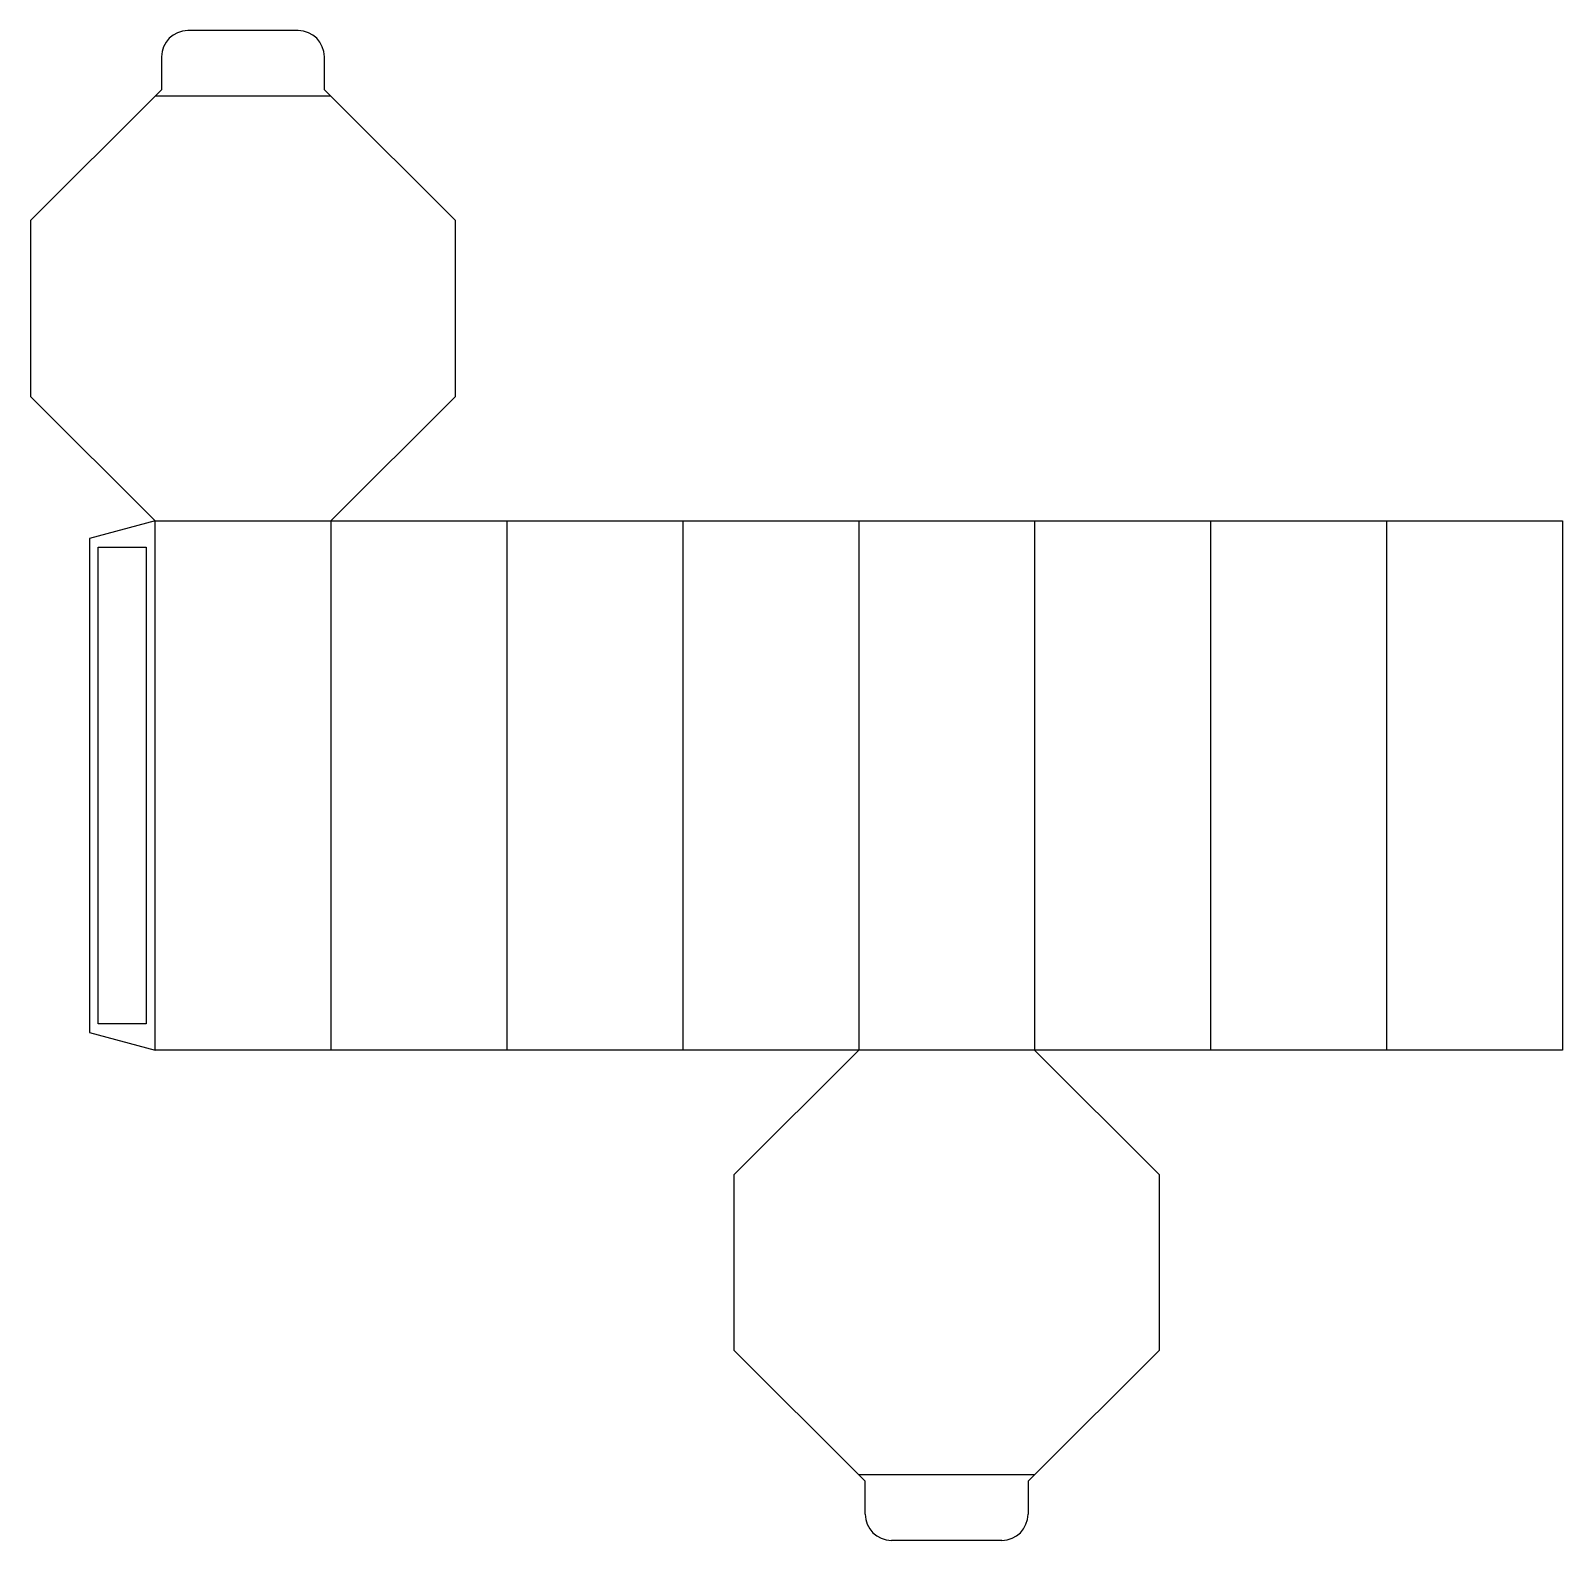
# Model space of a CAD drawing. Header units: millimetres. Extents: x 0 to 350, y 0 to 345.
import ezdxf

# ---------------------------------------------------------------- set-up
doc = ezdxf.new("R2010")
doc.units = ezdxf.units.MM
for name, color, linetype in [('CREASE', 5, 'CONTINUOUS'), ('CUT', 1, 'CONTINUOUS'), ('GLUE', 2, 'CONTINUOUS')]:
    doc.layers.add(name, color=color, linetype=linetype)

msp = doc.modelspace()

# ---------------------------------------------------------------- linework, layer by layer
at = {"layer": 'CREASE'}
for p, q in [((68.602, 329.937), (28.416, 329.937)), ((28.416, 112.019), (28.416, 232.919)), ((28.416, 232.919), (68.602, 232.919)), ((68.602, 232.919), (68.602, 112.019)), ((108.789, 232.919), (108.789, 112.019)), ((148.975, 232.919), (148.975, 112.019)), ((189.162, 232.919), (189.162, 112.019)), ((229.348, 232.919), (229.348, 112.019)), ((269.534, 232.919), (269.534, 112.019)), ((309.721, 232.919), (309.721, 112.019)), ((229.348, 112.019), (189.162, 112.019)), ((229.348, 15), (189.162, 15))]:
    msp.add_line(p, q, dxfattribs=at)
at = {"layer": 'CUT'}
for p, q in [((61.102, 344.937), (35.916, 344.937)), ((29.916, 338.937), (29.916, 331.437)), ((67.102, 331.437), (67.102, 338.937)), ((28.416, 329.937), (0, 301.521)), ((29.916, 331.437), (28.416, 329.937)), ((68.602, 329.937), (67.102, 331.437)), ((97.019, 301.521), (68.602, 329.937)), ((0, 301.521), (0, 261.335)), ((97.019, 261.335), (97.019, 301.521)), ((0, 261.335), (28.416, 232.919)), ((68.602, 232.919), (97.019, 261.335)), ((28.416, 232.919), (13.416, 228.899)), ((68.602, 232.919), (108.789, 232.919)), ((108.789, 232.919), (148.975, 232.919)), ((148.975, 232.919), (189.162, 232.919)), ((189.162, 232.919), (229.348, 232.919)), ((229.348, 232.919), (269.534, 232.919)), ((269.534, 232.919), (309.721, 232.919)), ((309.721, 232.919), (349.907, 232.919)), ((349.907, 232.919), (349.907, 112.019)), ((13.416, 228.899), (13.416, 116.038)), ((13.416, 116.038), (28.416, 112.019)), ((68.602, 112.019), (28.416, 112.019)), ((108.789, 112.019), (68.602, 112.019)), ((148.975, 112.019), (108.789, 112.019)), ((189.162, 112.019), (148.975, 112.019)), ((160.746, 83.602), (189.162, 112.019)), ((269.534, 112.019), (229.348, 112.019)), ((229.348, 112.019), (257.764, 83.602)), ((309.721, 112.019), (269.534, 112.019)), ((349.907, 112.019), (309.721, 112.019)), ((160.746, 43.416), (160.746, 83.602)), ((257.764, 83.602), (257.764, 43.416)), ((189.162, 15), (160.746, 43.416)), ((257.764, 43.416), (229.348, 15)), ((190.662, 13.5), (189.162, 15)), ((229.348, 15), (227.848, 13.5)), ((190.662, 6), (190.662, 13.5)), ((227.848, 13.5), (227.848, 6)), ((221.848, 0), (196.662, 0))]:
    msp.add_line(p, q, dxfattribs=at)
for centre, start, end in [((35.916, 338.937), 90, 180), ((61.102, 338.937), 0, 90), ((196.662, 6), 180, 270), ((221.848, 6), 270, 0)]:
    msp.add_arc(centre, 6, start, end, dxfattribs=at)
at = {"layer": 'GLUE'}
for p, q in [((15.416, 226.899), (26.416, 226.899)), ((15.416, 118.038), (15.416, 226.899)), ((26.416, 226.899), (26.416, 118.038)), ((26.416, 118.038), (15.416, 118.038))]:
    msp.add_line(p, q, dxfattribs=at)

doc.saveas('drawing.dxf')
